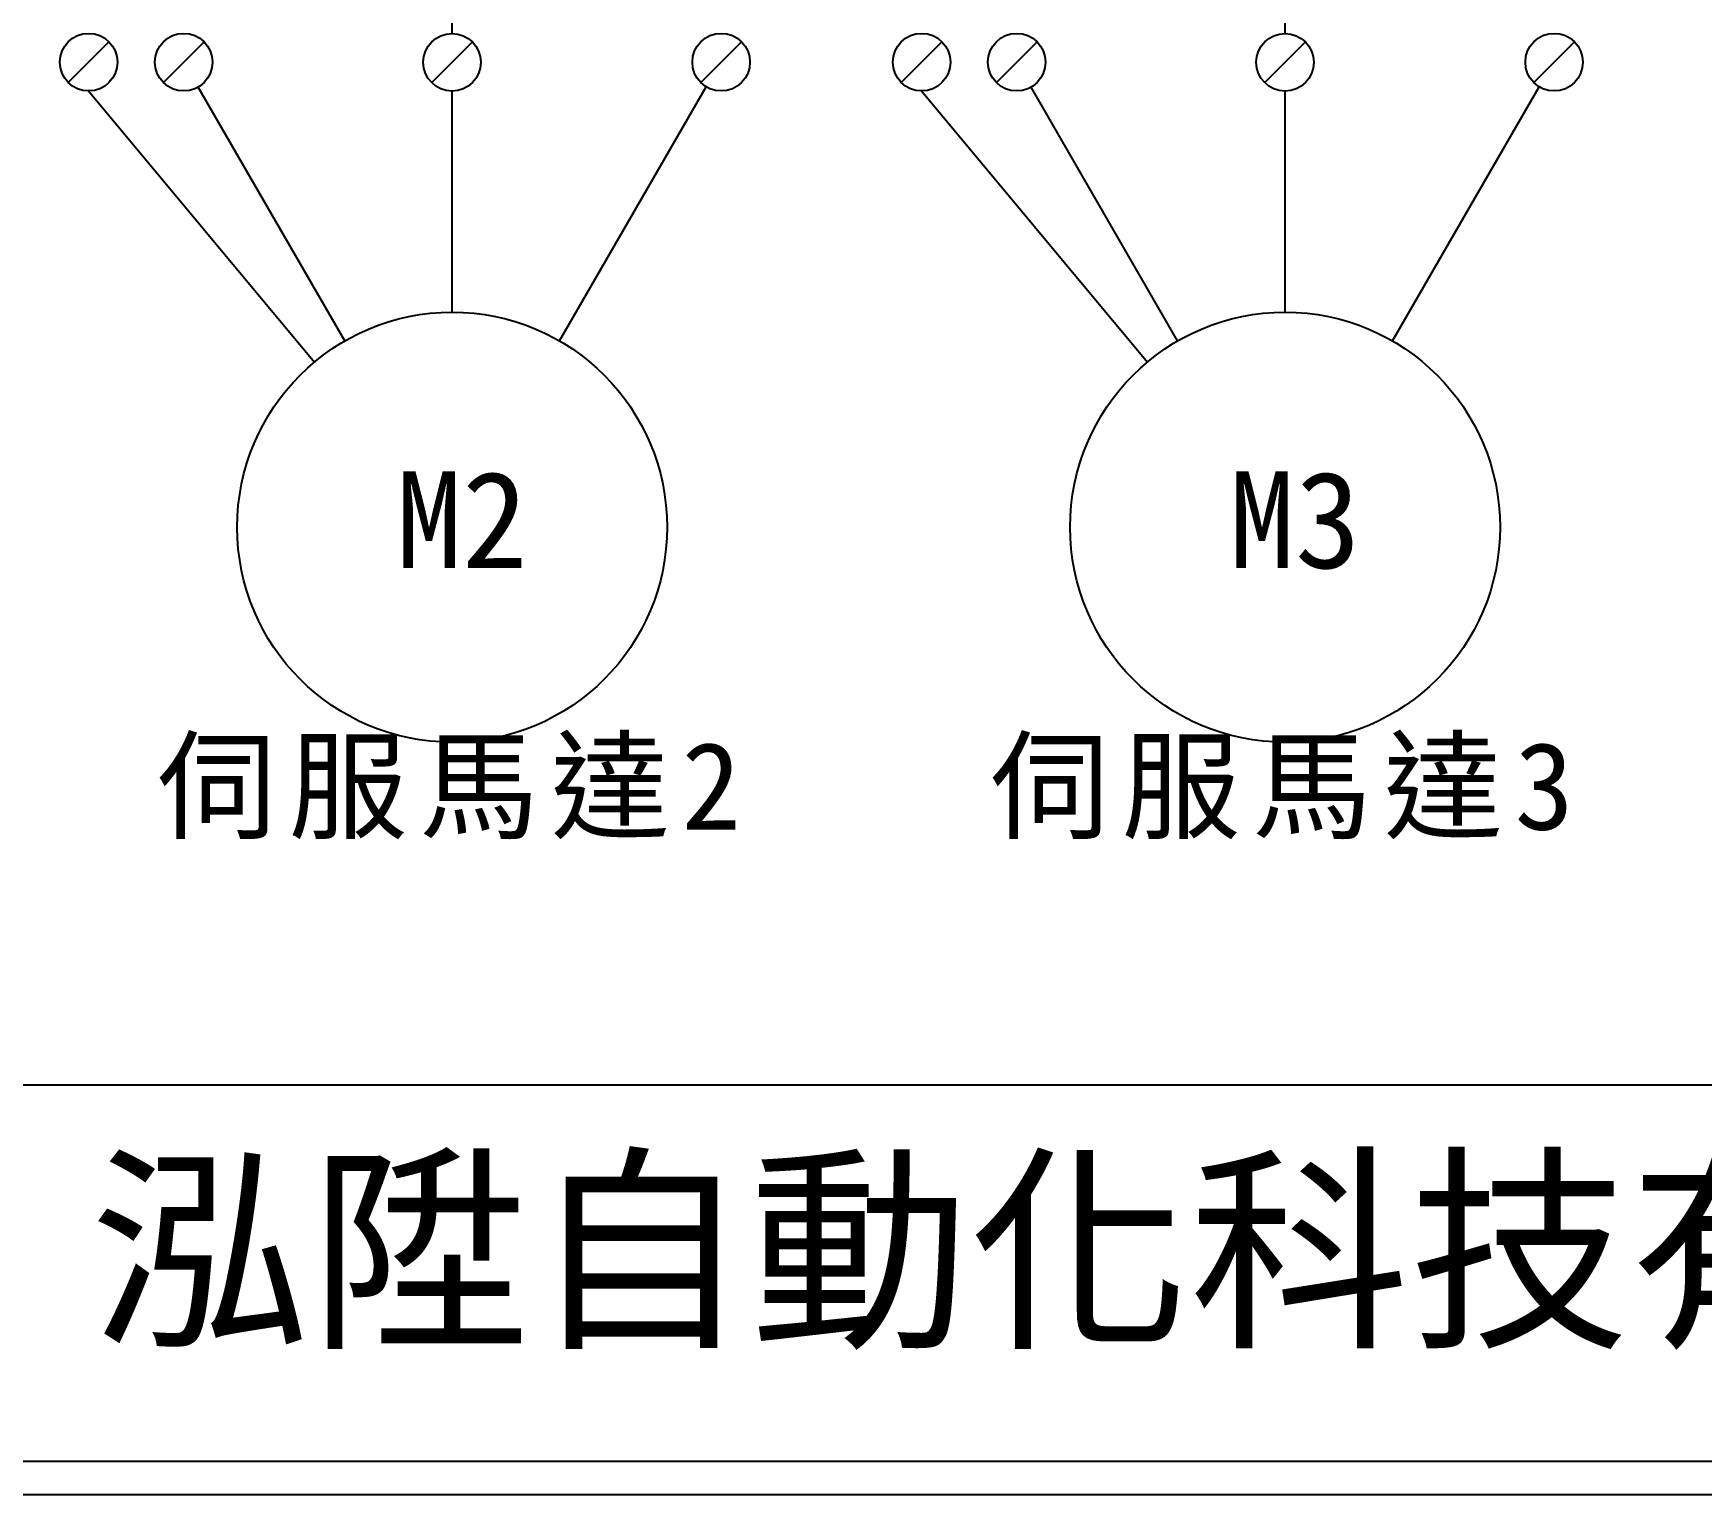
# Model space of a CAD drawing. Extents: x 10 to 297, y 3 to 207.
# Drawn here: x 46.5 to 108.6, y 3 to 57.4 of the extents above; entities that cross this region are included whole.
import ezdxf

# ---------------------------------------------------------------- set-up
doc = ezdxf.new("R2010")
doc.units = 0
doc.layers.get('0').update_dxf_attribs({"linetype": 'CONTINUOUS'})
doc.layers.add('圖框層', color=7, linetype='CONTINUOUS')
doc.layers.add('標尺寸層', color=3, linetype='CONTINUOUS')
doc.styles.add('STSL', font='KAIU.TTF')
doc.styles.add('標楷體', font='KAIU.TTF')

msp = doc.modelspace()

# ---------------------------------------------------------------- linework, layer by layer
for p, q in [((49.314, 57.047), (47.8, 55.532)), ((52.855, 57.047), (51.34, 55.532)), ((62.84, 57.043), (61.326, 55.529)), ((72.855, 57.047), (71.34, 55.532)), ((80.314, 57.047), (78.8, 55.532)), ((83.855, 57.047), (82.34, 55.532)), ((93.84, 57.043), (92.326, 55.529)), ((103.855, 57.047), (102.34, 55.532)), ((58.086, 45.917), (52.633, 55.362)), ((66.086, 45.917), (71.545, 55.372)), ((89.086, 45.917), (83.633, 55.362)), ((97.086, 45.917), (102.545, 55.372))]:
    msp.add_line(p, q)
for centre, radius in [((48.557, 56.29), 1.071), ((52.098, 56.29), 1.071), ((62.083, 56.286), 1.071), ((72.098, 56.29), 1.071), ((79.557, 56.29), 1.071), ((83.098, 56.29), 1.071), ((93.083, 56.286), 1.071), ((103.098, 56.29), 1.071), ((62.086, 38.989), 8), ((93.086, 38.989), 8)]:
    msp.add_circle(centre, radius)
at = {"layer": '圖框層', "color": 7}
for p, q in [((11.25, 18.25), (295.75, 18.25)), ((11.25, 4.25), (295.75, 4.25)), ((10, 3), (297, 3))]:
    msp.add_line(p, q, dxfattribs=at)
at = {"layer": '標尺寸層', "color": 7}
for p, q in [((62.083, 57.357), (62.078, 70.426)), ((93.083, 57.357), (93.078, 70.426)), ((48.557, 55.219), (56.964, 45.134)), ((62.086, 46.989), (62.083, 55.215)), ((79.557, 55.219), (87.964, 45.134)), ((93.086, 46.989), (93.083, 55.215))]:
    msp.add_line(p, q, dxfattribs=at)

# ---------------------------------------------------------------- texts
at = {"color": 0, "char_height": 3.25, "width": 24.14544, "attachment_point": 2, "style": '標楷體'}
for s, insert in [('{\\T1.1;伺服馬達2}', (62.086, 30.989)), ('{\\T1.1;伺服馬達3}', (93.086, 30.989))]:
    msp.add_mtext(s, dxfattribs=dict(at, insert=insert))
at = {"layer": '圖框層', "color": 4, "style": 'STSL'}
for s, height, p in [('M2', 3.6, (60.002, 37.466)), ('M3', 3.6, (91.002, 37.466)), ('泓陞自動化科技有限公司', 6, (48.604, 9.076))]:
    msp.add_text(s, height=height, dxfattribs=at).set_placement(p)

doc.saveas('drawing.dxf')
